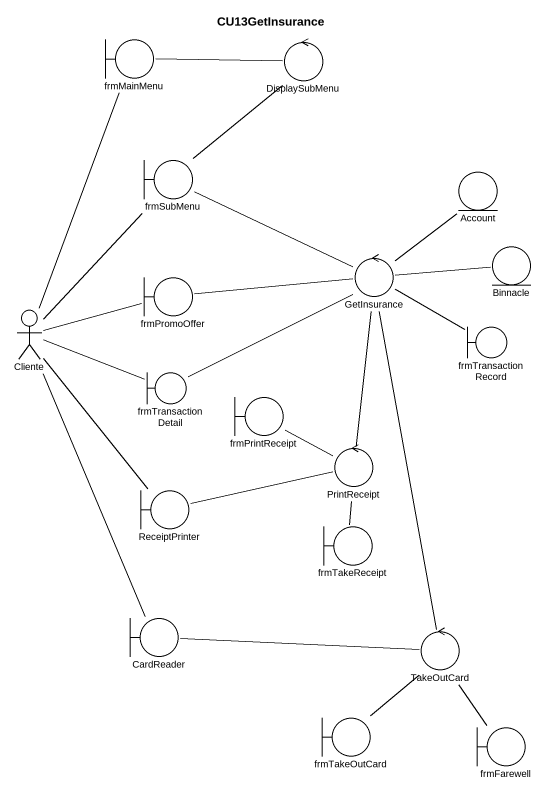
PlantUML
@startuml
title CU13GetInsurance
boundary frmMainMenu
control DisplaySubMenu
boundary frmSubMenu
entity Account
control GetInsurance
entity Binnacle
boundary frmPromoOffer
actor Cliente
boundary frmTransactionRecord
boundary frmTransactionDetail
boundary frmPrintReceipt
control PrintReceipt
boundary ReceiptPrinter
boundary frmTakeReceipt
boundary CardReader
control TakeOutCard
boundary frmTakeOutCard
boundary frmFarewell
frmMainMenu -right- DisplaySubMenu
frmSubMenu -up- DisplaySubMenu
frmSubMenu -right- GetInsurance
GetInsurance -up- Account
GetInsurance -right- Binnacle
GetInsurance -left- frmPromoOffer
GetInsurance -right- frmTransactionRecord
GetInsurance -left- frmTransactionDetail
GetInsurance -- PrintReceipt
GetInsurance -- TakeOutCard
Cliente -up- frmMainMenu
Cliente -up- frmSubMenu
Cliente -right- frmPromoOffer
Cliente -right- frmTransactionDetail
Cliente -- ReceiptPrinter
Cliente -- CardReader
PrintReceipt -left- frmPrintReceipt
PrintReceipt -left- ReceiptPrinter
PrintReceipt -- frmTakeReceipt
TakeOutCard -left- CardReader
TakeOutCard -- frmFarewell
frmTakeOutCard -up- TakeOutCard
@enduml
